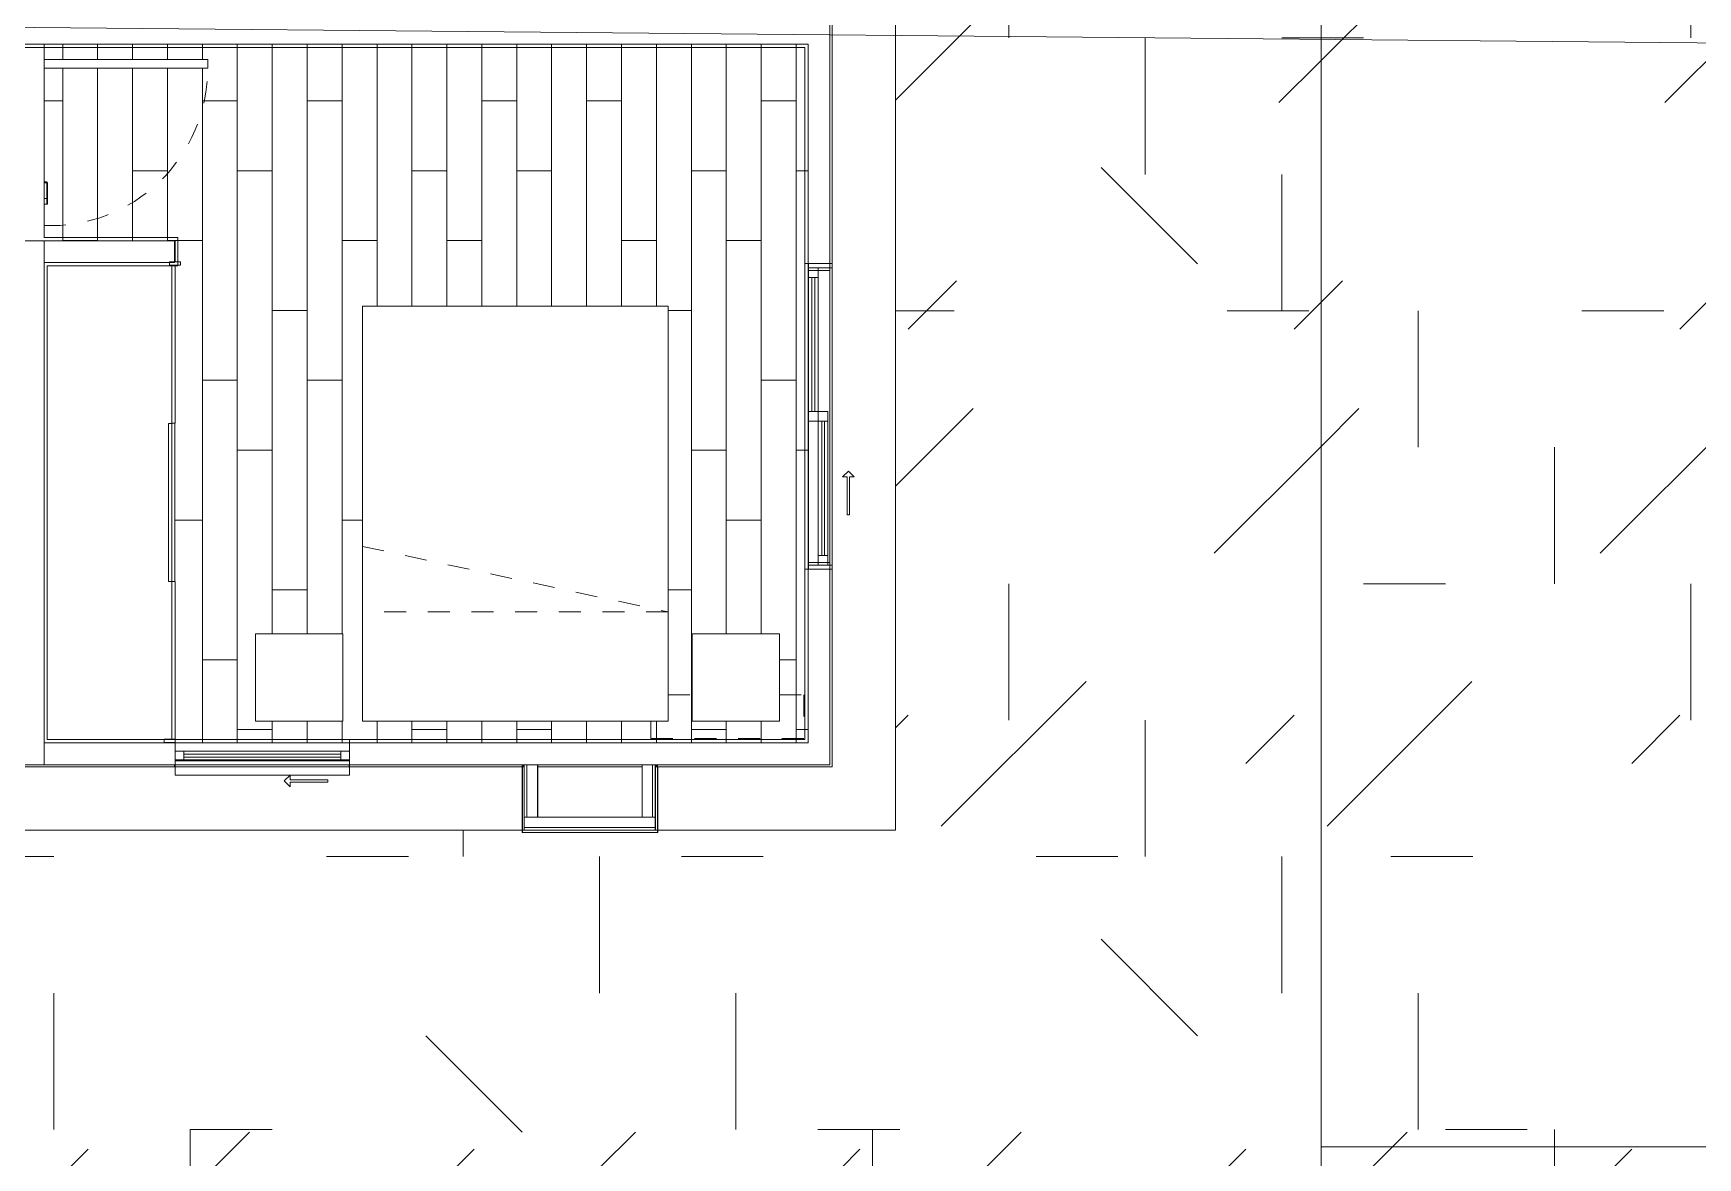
# Model space of a CAD drawing. Header units: metres. Extents: x 3856 to 4207, y -1118 to -691.
# Drawn here: x 3957.41 to 3965.03, y -982.63 to -977.48 of the extents above; entities that cross this region are included whole.
import ezdxf

# ---------------------------------------------------------------- set-up
doc = ezdxf.new("R2010")
doc.units = ezdxf.units.M
for name, pattern in [('Dash', [0.00635, 0.003175, -0.003175]), ('Derribado', [0.0048, 0.0032, -0.0016]), ('Trazo', [0.006, 0.003, -0.003])]:
    doc.linetypes.add(name, pattern=pattern)
for name, color, linetype, lineweight in [('_Hidden Lines_', 7, 'Trazo', 9), ('Casework', 7, 'Continuous', 9), ('Common Edges', 7, 'Continuous', 9), ('Detail Items', 7, 'Continuous', 9), ('Doors', 7, 'Continuous', 9), ('Floors', 7, 'Continuous', 9), ('Frame_Mullion', 7, 'Continuous', 9), ('Glass', 7, 'Continuous', 9), ('Linea de proyección', 7, 'Derribado', 9), ('Surface Pattern', 7, 'Continuous', 9), ('Text Notes', 7, 'Continuous', 9), ('Walls', 7, 'Continuous', 9), ('Windows', 7, 'Continuous', 9)]:
    doc.layers.add(name, color=color, linetype=linetype, lineweight=lineweight)
doc.layers.add('Cour_Roja_Punteada_1', color=1, linetype='Dash', lineweight=9, true_color=0xff0000)
doc.layers.add('ROA-E00-URB-A101-MASTER_PLAN cambio estaciomientos_dwg', color=7, linetype='Continuous', lineweight=9, true_color=0x767676)
pattern_1 = [(45, (0, 0), (-1.76776695, 0), [0.9375, -3.75]), (45, (1.25, 1.25), (-1.76776695, 0), [0.9375, -3.75]), (45, (2.5, -0.375), (-1.76776695, 0), [0.3125, -2.5]), (90, (2.5, 0.625), (-0.625, 0.625), [0.625, -2.5]), (315, (2.5, 1.25), (0, 3.5355339), [0.625, -3.75]), (0, (1.25, 1.25), (2.5, 2.5), [0.375, -1.25]), (0, (-1.875, 2.5), (2.5, 2.5), [0.375, -2.5])]

# ---------------------------------------------------------------- blocks, each defined once
blk = doc.blocks.new('EDIFICIO TIPO A_rvt-2-IMPLANTACIÓN - KIT COMERCIAL')
at = {"layer": 'Surface Pattern', "true_color": 0xdcf1d6}
h = blk.add_hatch(dxfattribs=at)
h.set_pattern_fill('FP_8', color=254, style=0, pattern_type=2)
h.set_pattern_definition(pattern_1)
h.paths.add_polyline_path([(3965.2814, -994.1273), (3965.3568, -994.1273), (3965.3568, -993.5273), (3965.2068, -993.5273), (3965.2068, -991.1273), (3965.3568, -991.1273), (3965.3568, -984.1273), (3973.5576, -984.1273), (3973.5576, -983.9773), (3974.3068, -983.9773), (3974.3068, -982.6773), (3974.4068, -982.6773), (3974.4068, -983.9773), (3975.1576, -983.9773), (3975.1576, -984.1273), (3983.3568, -984.1273), (3983.3568, -991.1273), (3983.5068, -991.1273), (3983.5068, -993.5273), (3983.3568, -993.5273), (3983.3568, -994.0273), (3985.3068, -994.0273), (3985.3068, -982.5773), (3963.3068, -982.5773), (3963.3068, -994.1273)])
at = {"layer": 'Floors'}
for p, q in [((3974.3068, -982.5773), (3963.3068, -982.5773)), ((3963.3068, -982.5773), (3963.3068, -994.1273))]:
    blk.add_line(p, q, dxfattribs=at)
blk = doc.blocks.new('EDIFICIO TIPO A_rvt-5-IMPLANTACIÓN - KIT COMERCIAL')
at = {"layer": 'Surface Pattern', "true_color": 0xdcf1d6}
h = blk.add_hatch(dxfattribs=at)
h.set_pattern_fill('FP_101', color=254, style=0, pattern_type=2)
h.set_pattern_definition(pattern_1)
h.paths.add_polyline_path([(3964.6003, -982.5773), (3974.3068, -982.5773), (3974.3068, -981.2773), (3973.5559, -981.2773), (3973.5559, -981.1273), (3965.3568, -981.1273), (3965.3551, -974.1273), (3965.2068, -974.1273), (3965.2068, -971.7273), (3965.3568, -971.7273), (3965.3568, -971.2273), (3963.3068, -971.2273), (3963.3068, -982.5773), (3963.439, -982.5773)])
h.paths.add_polyline_path([(3974.4068, -982.5773), (3985.3068, -982.5773), (3985.3068, -971.2273), (3985.4068, -971.2273), (3985.4068, -971.1273), (3983.3568, -971.1273), (3983.3568, -971.7273), (3983.5068, -971.7273), (3983.5068, -974.1273), (3983.3568, -974.1273), (3983.3568, -981.1273), (3975.1559, -981.1273), (3975.1559, -981.2773), (3974.4068, -981.2773), (3974.4068, -981.8192)])
at = {"layer": 'Floors'}
blk.add_line((3963.3068, -971.2273), (3963.3068, -982.5773), dxfattribs=at)
blk = doc.blocks.new('Multifuncional 2D - Closet 60x220cm-4041498-IMPLANTACIÓN - KIT COMERCIAL')
at = {"layer": '_Hidden Lines_'}
for p, q in [((-0.8578, -1.0866), (-0.8578, -0.5116)), ((-0.122, -0.4866), (0.6025, -0.4866)), ((1.3422, -0.4866), (1.3422, -1.0866)), ((1.3422, -1.0866), (-0.8578, -1.0866))]:
    blk.add_line(p, q, dxfattribs=at)
at = {"layer": 'Casework'}
for p, q in [((-0.8578, -0.5116), (-0.8578, -1.0866)), ((0.6025, -0.4866), (-0.122, -0.4866)), ((1.3422, -1.0866), (1.3422, -0.4866)), ((-0.8578, -1.0866), (1.3422, -1.0866))]:
    blk.add_line(p, q, dxfattribs=at)
blk = doc.blocks.new('COUR-VENTANA-DESLIZANTE_DOS_CUERPOS - 0_80 x 1_35cm-11785835-IMPLANTACIÓN - KIT COMERCIAL')
at = {"layer": 'Detail Items'}
for p, q in [((0.0999, -0.1246), (0.1269, -0.0976)), ((0.0999, -0.1246), (0.1269, -0.1516)), ((0.1269, -0.0976), (0.1269, -0.1196)), ((0.1269, -0.1196), (0.3, -0.1196)), ((0.1269, -0.1516), (0.1269, -0.1296)), ((0.3, -0.1296), (0.1269, -0.1296)), ((0.3, -0.1196), (0.3, -0.1296))]:
    blk.add_line(p, q, dxfattribs=at)
blk = doc.blocks.new('COUR-VENTANA-DESLIZANTE_DOS_CUERPOS - 1_40 x 1_35cm-11595978-IMPLANTACIÓN - KIT COMERCIAL')
at = {"layer": 'Detail Items'}
for p, q in [((0.2499, 0.0796), (0.2769, 0.1066)), ((0.2499, 0.0796), (0.2769, 0.0526)), ((0.2769, 0.1066), (0.2769, 0.0846)), ((0.45, 0.0846), (0.2769, 0.0846)), ((0.45, 0.0746), (0.45, 0.0846)), ((0.2769, 0.0746), (0.45, 0.0746)), ((0.2769, 0.0526), (0.2769, 0.0746))]:
    blk.add_line(p, q, dxfattribs=at)
blk = doc.blocks.new('COUR-PUERTA-SIMPLE - P-05 _ 80 cm x 210 cm-V187-IMPLANTACIÓN - KIT COMERCIAL')
at = {"layer": 'Detail Items'}
for p, q in [((0.34, -0.8), (0.34, -0.05)), ((0.34, -0.05), (0.34, -0.8)), ((0.38, -0.05), (0.38, -0.8)), ((0.38, -0.8), (0.38, -0.05)), ((0.38, -0.8), (0.34, -0.8)), ((0.34, -0.8), (0.38, -0.8))]:
    blk.add_line(p, q, dxfattribs=at)
at = {"layer": 'Doors'}
for p, q in [((-0.2827, -0.05), (-0.2827, -0.0622)), ((-0.2827, -0.0622), (-0.2827, -0.0654)), ((-0.27, -0.0622), (-0.2827, -0.0622)), ((-0.2827, -0.0622), (-0.2573, -0.0622)), ((-0.2827, -0.0622), (-0.2573, -0.0622)), ((-0.2827, -0.0654), (-0.27, -0.0654)), ((-0.27, -0.0622), (-0.1842, -0.0622)), ((-0.1842, -0.0622), (-0.27, -0.0622)), ((-0.27, -0.0654), (-0.27, -0.0622)), ((-0.27, -0.0622), (-0.27, -0.0654)), ((-0.27, -0.0654), (-0.1842, -0.0654)), ((-0.1842, -0.0654), (-0.27, -0.0654)), ((-0.2573, -0.0622), (-0.2573, -0.05)), ((-0.1842, -0.0622), (-0.1842, -0.05)), ((-0.1842, -0.05), (-0.1842, -0.0622)), ((-0.1811, -0.05), (-0.1811, -0.0623)), ((-0.1811, -0.0623), (-0.1811, -0.05))]:
    blk.add_line(p, q, dxfattribs=at)
at = {"layer": 'Doors', "flags": 128}
for points in [[(-0.1842, -0.0654), (-0.1835, -0.0653), (-0.1829, -0.0651), (-0.1823, -0.0647), (-0.1818, -0.0642), (-0.1814, -0.0636), (-0.1812, -0.063), (-0.1811, -0.0623)], [(-0.1811, -0.0623), (-0.1812, -0.063), (-0.1814, -0.0636), (-0.1818, -0.0642), (-0.1823, -0.0647), (-0.1829, -0.0651), (-0.1835, -0.0653), (-0.1842, -0.0654)]]:
    blk.add_lwpolyline(points, dxfattribs=at)
at = {"layer": 'Linea de proyección'}
blk.add_arc((0.34, -0.0789), 0.7211, 177.71276, 270, dxfattribs=at)
blk = doc.blocks.new('CLOSET 1 - ARAYA - CLOSET A-V195-IMPLANTACIÓN - KIT COMERCIAL')
at = {"layer": 'Casework'}
for p, q in [((-1.5675, 0.675), (-1.5825, 0.675)), ((-1.5825, 0.675), (-1.5825, 0.625)), ((-1.5825, 0.625), (-1.5675, 0.625)), ((-1.5675, 0.625), (-1.5675, 0.675)), ((-1.5675, 0.65), (-1.5675, 0.635)), ((-0.8443, 0.65), (-1.5675, 0.65)), ((-1.5675, 0.635), (-0.8443, 0.635)), ((-0.8443, 0.635), (-0.8443, 0.65)), ((-0.843, 0.635), (-0.843, 0.62)), ((-0.1198, 0.635), (-0.843, 0.635)), ((-0.843, 0.62), (-0.1198, 0.62)), ((0.6035, 0.65), (-0.1198, 0.65)), ((-0.1198, 0.65), (-0.1198, 0.635)), ((-0.1198, 0.635), (0.6035, 0.635)), ((-0.1198, 0.62), (-0.1198, 0.635)), ((0.6176, 0.65), (0.6026, 0.65)), ((0.6026, 0.65), (0.6026, 0.6)), ((0.6035, 0.635), (0.6035, 0.65)), ((0.6176, 0.6), (0.6176, 0.65)), ((0.6026, 0.6), (0.6176, 0.6))]:
    blk.add_line(p, q, dxfattribs=at)
blk = doc.blocks.new('Multifuncional 2D - Mesa Noche-4976159-IMPLANTACIÓN - KIT COMERCIAL')
at = {"layer": '_Hidden Lines_'}
for p, q in [((-0.4578, 1.0866), (-0.8578, 1.0866)), ((-0.8578, 1.0866), (-0.8578, 0.6866)), ((-0.4578, 0.6866), (-0.4578, 1.0866)), ((-0.8578, 0.6866), (-0.4578, 0.6866))]:
    blk.add_line(p, q, dxfattribs=at)
at = {"layer": 'Casework'}
for p, q in [((-0.8578, 1.0866), (-0.4578, 1.0866)), ((-0.8578, 0.6866), (-0.8578, 1.0866)), ((-0.4578, 1.0866), (-0.4578, 0.6866)), ((-0.4578, 0.6866), (-0.8578, 0.6866))]:
    blk.add_line(p, q, dxfattribs=at)
blk = doc.blocks.new('Cama 2D - COUR-ARQ-CAMA DOBLE - 2D-5365797-IMPLANTACIÓN - KIT COMERCIAL')
at = {"layer": '_Hidden Lines_'}
for p, q in [((1.0422, 1.0866), (-0.8578, 1.0866)), ((-0.8578, 1.0866), (-0.8578, -0.3134)), ((-0.0578, 1.0866), (-0.3578, -0.3134)), ((-0.3578, -0.3134), (-0.3578, 1.0866)), ((1.0422, -0.3134), (1.0422, 1.0866)), ((-0.8578, -0.3134), (1.0422, -0.3134))]:
    blk.add_line(p, q, dxfattribs=at)
at = {"layer": 'Casework'}
for p, q in [((-0.8578, 1.0866), (1.0422, 1.0866)), ((-0.8578, -0.3134), (-0.8578, 1.0866)), ((1.0422, 1.0866), (1.0422, -0.3134)), ((1.0422, -0.3134), (-0.8578, -0.3134))]:
    blk.add_line(p, q, dxfattribs=at)
blk = doc.blocks.new('EDIFICIO TIPO A_rvt-6-IMPLANTACIÓN - KIT COMERCIAL')
at = {"layer": 'Surface Pattern', "true_color": 0x808080}
h = blk.add_hatch(dxfattribs=at)
h.set_pattern_fill('FP_127', color=8, style=0, pattern_type=2)
h.set_pattern_definition([(270, (5997.702, -988.027), (0.16, 1e-17), []), (0, (5997.702, -988.027), (0.32, 0.32), [0.16, -1.12]), (0, (5997.862, -988.667), (0.32, 0.32), [0.16, -1.12])])
h.paths.add_polyline_path([(3958.9154, -980.7273), (3960.9568, -980.7273), (3960.9568, -977.5273), (3957.4568, -977.5273), (3957.4568, -977.5973), (3958.2068, -977.5973), (3958.2068, -977.6373), (3957.4568, -977.6373), (3957.4568, -978.4273), (3958.0568, -978.4273), (3958.064, -978.5248), (3958.0818, -978.5273), (3958.0732, -978.5398), (3958.0568, -978.5398), (3958.0568, -980.7273), (3958.8257, -980.7273)])
h.paths.add_polyline_path([(3955.7568, -980.7273), (3955.7568, -978.4273), (3956.2568, -978.4273), (3956.2568, -977.5873), (3955.4068, -977.5873), (3955.4068, -977.5473), (3956.2568, -977.5473), (3956.2568, -977.5273), (3952.4068, -977.5273), (3952.4068, -980.7273), (3954.6139, -980.7273)])
h.paths.add_polyline_path([(3960.8257, -980.6273), (3960.4257, -980.6273), (3960.4257, -980.2273), (3960.8257, -980.2273)])
h.paths.add_polyline_path([(3958.4257, -980.6273), (3958.4257, -980.2273), (3958.8257, -980.2273), (3958.8257, -980.6273)])
h.paths.add_polyline_path([(3959.9477, -980.6273), (3958.9154, -980.6273), (3958.9154, -978.7273), (3960.3154, -978.7273), (3960.3154, -980.6273)])
h.paths.add_polyline_path([(3952.9273, -980.5597), (3952.5273, -980.5597), (3952.5273, -980.1597), (3952.9273, -980.1597), (3952.9273, -980.37)])
h.paths.add_polyline_path([(3953.3791, -980.0597), (3952.5273, -980.0597), (3952.5273, -978.4597), (3954.4273, -978.4597), (3954.4273, -980.0597)])
h.paths.add_polyline_path([(3956.3568, -978.4273), (3957.3568, -978.4273), (3957.3568, -976.2273), (3957.4568, -976.2273), (3957.4568, -977.4273), (3960.9568, -977.4273), (3960.9568, -969.2273), (3957.4568, -969.2273), (3957.4568, -971.7123), (3957.5918, -971.7123), (3957.5918, -973.5123), (3957.4568, -973.5123), (3957.4568, -973.6273), (3954.9818, -973.6273), (3954.9818, -973.6473), (3955.9318, -973.6473), (3955.9318, -973.6873), (3954.9818, -973.6873), (3954.9818, -974.9273), (3956.2568, -974.9273), (3956.2568, -974.6273), (3956.3568, -974.6273), (3956.3568, -978.0898)])
h.paths.add_polyline_path([(3952.9273, -978.3597), (3952.5273, -978.3597), (3952.5273, -977.9597), (3952.9273, -977.9597)])
h.paths.add_polyline_path([(3954.5559, -977.4273), (3955.6568, -977.4273), (3955.6568, -975.1403), (3954.5568, -975.1403), (3954.5568, -975.1253), (3955.6568, -975.1253), (3955.6568, -975.0273), (3954.5559, -975.0273), (3954.5559, -977.4253)])
h.paths.add_polyline_path([(3958.7068, -973.9273), (3958.7068, -973.2273), (3960.3068, -973.2273), (3960.3068, -973.9273), (3959.9477, -973.9273)])
h.paths.add_polyline_path([(3960.8702, -971.6181), (3960.0702, -971.6181), (3960.0702, -970.1034), (3959.3702, -970.1034), (3959.3702, -969.3034), (3960.8702, -969.3034), (3960.8702, -970.1034)])
h.paths.add_polyline_path([(3959.3702, -971.1273), (3958.8254, -971.1273), (3958.8254, -970.6273), (3959.4254, -970.6273), (3959.4254, -971.1273)])
at = {"layer": 'Surface Pattern', "true_color": 0xdcf1d6}
h = blk.add_hatch(dxfattribs=at)
h.set_pattern_fill('FP_101', color=254, style=0, pattern_type=2)
h.set_pattern_definition(pattern_1)
h.paths.add_polyline_path([(3963.3068, -982.6773), (3963.3068, -971.2273), (3963.4068, -971.2273), (3963.4068, -971.1273), (3961.3568, -971.1273), (3961.3568, -971.7273), (3961.5068, -971.7273), (3961.5068, -974.1273), (3961.3568, -974.1273), (3961.3568, -981.1273), (3953.1559, -981.1273), (3953.1559, -981.2773), (3952.4068, -981.2773), (3952.4068, -982.5773), (3952.3068, -982.5773), (3952.3068, -981.2773), (3951.5559, -981.2773), (3951.5559, -981.1273), (3943.3568, -981.1273), (3943.3551, -974.1273), (3943.2068, -974.1273), (3943.2068, -971.7273), (3943.3568, -971.7273), (3943.3568, -971.2273), (3941.3068, -971.2273), (3941.3068, -982.6773), (3959.9477, -982.6773)])
at = {"layer": 'Common Edges'}
for p, q in [((3959.6468, -980.8373), (3959.6468, -980.8323)), ((3959.6693, -980.8273), (3959.6693, -981.0673)), ((3960.2443, -980.8273), (3960.2443, -981.0673)), ((3960.2668, -980.8323), (3960.2668, -980.8373)), ((3960.2568, -981.1148), (3959.6568, -981.1148))]:
    blk.add_line(p, q, dxfattribs=at)
at = {"layer": 'Cour_Roja_Punteada_1'}
for p, q in [((3960.3154, -980.5073), (3960.4257, -980.5073)), ((3960.8257, -980.5073), (3960.9368, -980.5073)), ((3960.9368, -980.5073), (3960.9368, -980.7073)), ((3960.2368, -980.7073), (3960.2368, -980.6273)), ((3960.9368, -980.7073), (3960.2368, -980.7073))]:
    blk.add_line(p, q, dxfattribs=at)
at = {"layer": 'Floors'}
for p, q in [((3961.3568, -975.4273), (3961.3568, -981.1273)), ((3960.9568, -977.5273), (3957.4568, -977.5273)), ((3960.9568, -980.7273), (3960.9568, -977.5273)), ((3957.4568, -978.4273), (3958.0568, -978.4273)), ((3958.0568, -978.4273), (3958.0568, -978.5248)), ((3958.0568, -980.7273), (3960.9568, -980.7273)), ((3959.6568, -981.1273), (3956.3568, -981.1273)), ((3961.3568, -981.1273), (3960.2584, -981.1273))]:
    blk.add_line(p, q, dxfattribs=at)
at = {"layer": 'Walls'}
for p, q in [((3961.0568, -976.8273), (3961.0568, -978.5323)), ((3961.0568, -978.5323), (3961.0568, -976.8273)), ((3961.0668, -976.8273), (3961.0668, -978.5323)), ((3961.0668, -978.5323), (3961.0668, -976.8273)), ((3960.9418, -977.5423), (3957.3418, -977.5423)), ((3957.4568, -977.5273), (3957.3568, -977.5273)), ((3957.3568, -977.5273), (3960.9418, -977.5273)), ((3957.4568, -977.5273), (3957.4568, -978.4123)), ((3960.9418, -977.5273), (3957.4568, -977.5273)), ((3957.4568, -977.5423), (3960.9418, -977.5423)), ((3960.9568, -977.5273), (3960.9418, -977.5273)), ((3960.9418, -977.5273), (3960.9568, -977.5273)), ((3960.9418, -980.7123), (3960.9418, -977.5423)), ((3960.9418, -977.5423), (3960.9418, -980.7123)), ((3960.9568, -980.7123), (3960.9568, -977.5273)), ((3960.9568, -977.5273), (3960.9568, -980.7123)), ((3957.4568, -978.4273), (3957.3568, -978.4273)), ((3957.4568, -978.4123), (3958.0551, -978.4123)), ((3958.0551, -978.4123), (3957.4568, -978.4123)), ((3957.4568, -978.4273), (3958.0551, -978.4273)), ((3958.0551, -978.4273), (3957.4568, -978.4273)), ((3958.0551, -978.4123), (3958.0701, -978.4123)), ((3958.0701, -978.4123), (3958.0551, -978.4123)), ((3958.0551, -978.4273), (3958.0551, -978.5248)), ((3958.0551, -978.5273), (3958.0551, -978.4273)), ((3958.0701, -978.4123), (3958.0701, -978.5423)), ((3958.0701, -978.5248), (3958.0701, -978.4123)), ((3957.4568, -980.7123), (3957.4568, -978.5273)), ((3957.4718, -978.5273), (3957.4568, -978.5273)), ((3957.4718, -978.5273), (3958.0551, -978.5273)), ((3958.0551, -978.5423), (3957.4718, -978.5423)), ((3957.4718, -978.5423), (3957.4718, -980.7123)), ((3958.0551, -978.5423), (3958.0701, -978.5423)), ((3958.0701, -978.5423), (3958.0568, -978.5423)), ((3960.9418, -979.9323), (3960.9418, -978.5323)), ((3960.9418, -978.5323), (3960.9418, -979.9323)), ((3960.9418, -978.5323), (3960.9568, -978.5323)), ((3960.9418, -978.5323), (3960.9568, -978.5323)), ((3960.9568, -979.9323), (3960.9568, -978.5323)), ((3960.9568, -978.5323), (3960.9568, -979.9323)), ((3961.0568, -979.9323), (3961.0568, -978.5323)), ((3961.0568, -978.5323), (3961.0568, -979.9323)), ((3961.0568, -978.5323), (3961.0668, -978.5323)), ((3961.0568, -979.9323), (3961.0568, -978.5323)), ((3961.0568, -978.5323), (3961.0568, -979.9323)), ((3961.0568, -978.5323), (3961.0668, -978.5323)), ((3961.0668, -979.9323), (3961.0668, -978.5323)), ((3961.0668, -978.5323), (3961.0668, -979.9323)), ((3961.0668, -979.9323), (3961.0668, -978.5323)), ((3961.0668, -978.5323), (3961.0668, -979.9323)), ((3960.9568, -979.9323), (3960.9418, -979.9323)), ((3960.9418, -979.9323), (3960.9568, -979.9323)), ((3961.0568, -980.8273), (3961.0568, -979.9323)), ((3961.0568, -979.9323), (3961.0568, -980.8273)), ((3961.0568, -979.9323), (3961.0668, -979.9323)), ((3961.0668, -979.9323), (3961.0568, -979.9323)), ((3961.0668, -980.8373), (3961.0668, -979.9323)), ((3961.0668, -979.9323), (3961.0668, -980.8373)), ((3957.4568, -980.7123), (3957.4568, -980.7273)), ((3960.9568, -980.7273), (3957.4568, -980.7273)), ((3957.4718, -980.7123), (3960.9418, -980.7123)), ((3958.8568, -980.7123), (3958.0568, -980.7123)), ((3958.0568, -980.7123), (3958.8568, -980.7123)), ((3960.9418, -980.7123), (3958.0568, -980.7123)), ((3958.0568, -980.7273), (3960.9568, -980.7273)), ((3958.8568, -980.7273), (3958.0568, -980.7273)), ((3958.0568, -980.7273), (3958.8568, -980.7273)), ((3958.8568, -980.7273), (3958.8568, -980.7123)), ((3958.8568, -980.7123), (3958.8568, -980.7273)), ((3960.9568, -980.7123), (3960.9568, -980.7273)), ((3960.9568, -980.7273), (3960.9568, -980.7123)), ((3958.0568, -980.8273), (3957.3568, -980.8273)), ((3957.3568, -980.8273), (3958.0568, -980.8273)), ((3958.0568, -980.8373), (3957.3568, -980.8373)), ((3957.3568, -980.8373), (3958.0568, -980.8373)), ((3958.8568, -980.8273), (3958.0568, -980.8273)), ((3958.0568, -980.8273), (3958.8568, -980.8273)), ((3958.0568, -980.8373), (3958.0568, -980.8273)), ((3958.0568, -980.8373), (3958.0568, -980.8273)), ((3958.8551, -980.8273), (3958.0568, -980.8273)), ((3958.0568, -980.8273), (3958.8551, -980.8273)), ((3958.0568, -980.8373), (3958.0568, -980.8273)), ((3958.0568, -980.8373), (3958.0568, -980.8273)), ((3958.0568, -980.8273), (3958.0568, -980.8373)), ((3958.0568, -980.8373), (3958.0568, -980.8273)), ((3958.8568, -980.8373), (3958.0568, -980.8373)), ((3958.0568, -980.8373), (3958.8568, -980.8373)), ((3958.8551, -980.8373), (3958.0568, -980.8373)), ((3958.0568, -980.8373), (3958.8551, -980.8373)), ((3958.8551, -980.8273), (3958.8551, -980.8373)), ((3958.8551, -980.8373), (3958.8551, -980.8273)), ((3958.8568, -980.8273), (3959.6484, -980.8273)), ((3959.6484, -980.8273), (3958.8568, -980.8273)), ((3958.8568, -980.8373), (3958.8568, -980.8273)), ((3958.8568, -980.8273), (3958.8568, -980.8373)), ((3958.8568, -980.8273), (3958.8568, -980.8373)), ((3958.8568, -980.8373), (3958.8568, -980.8273)), ((3958.8568, -980.8373), (3959.6484, -980.8373)), ((3959.6484, -980.8373), (3958.8568, -980.8373)), ((3959.6484, -980.8273), (3959.6484, -980.8323)), ((3959.6484, -980.8323), (3959.6484, -980.8273)), ((3959.6484, -980.8323), (3959.6584, -980.8323)), ((3959.6584, -980.8323), (3959.6484, -980.8323)), ((3959.6484, -980.8373), (3959.6484, -981.1373)), ((3959.6484, -981.1373), (3959.6484, -980.8373)), ((3959.7184, -980.8273), (3959.7184, -981.0673)), ((3960.2584, -980.8273), (3960.2584, -981.0673)), ((3960.2584, -981.1273), (3960.2584, -980.8273)), ((3960.2584, -980.8273), (3960.2684, -980.8273)), ((3960.2684, -980.8273), (3960.2584, -980.8273)), ((3960.2684, -980.8273), (3961.0568, -980.8273)), ((3961.0568, -980.8273), (3960.2684, -980.8273)), ((3960.2684, -981.1373), (3960.2684, -980.8373)), ((3960.2684, -980.8373), (3960.2684, -981.1373)), ((3960.2684, -980.8373), (3961.0568, -980.8373)), ((3961.0568, -980.8373), (3960.2684, -980.8373)), ((3961.0668, -980.8373), (3961.0568, -980.8373)), ((3961.0568, -980.8373), (3961.0668, -980.8373)), ((3960.2584, -981.0673), (3960.2584, -981.1273)), ((3959.6584, -981.1373), (3959.6484, -981.1373)), ((3959.6484, -981.1373), (3959.6584, -981.1373)), ((3959.6584, -981.1373), (3960.2584, -981.1373)), ((3960.2584, -981.1373), (3959.6584, -981.1373)), ((3960.2684, -981.1373), (3960.2584, -981.1373)), ((3960.2584, -981.1373), (3960.2684, -981.1373))]:
    blk.add_line(p, q, dxfattribs=at)
at = {"layer": 'Walls', "lineweight": 18}
for p, q in [((3961.0568, -976.8273), (3961.0568, -978.5323)), ((3961.0668, -978.5323), (3961.0668, -976.8273)), ((3961.0568, -978.5323), (3961.0568, -979.9323)), ((3961.0668, -979.9323), (3961.0668, -978.5323)), ((3961.0568, -979.9323), (3961.0568, -980.8273)), ((3961.0668, -980.8373), (3961.0668, -979.9323)), ((3958.0551, -980.8273), (3957.3551, -980.8273)), ((3957.3551, -980.8373), (3958.0551, -980.8373)), ((3958.8551, -980.8273), (3958.0551, -980.8273)), ((3958.0551, -980.8273), (3958.0551, -980.8373)), ((3958.0551, -980.8373), (3958.0551, -980.8273)), ((3958.0551, -980.8373), (3958.8551, -980.8373)), ((3958.8551, -980.8373), (3958.8551, -980.8273)), ((3959.6468, -980.8273), (3958.8568, -980.8273)), ((3958.8568, -980.8273), (3958.8568, -980.8373)), ((3958.8568, -980.8373), (3959.6468, -980.8373)), ((3959.6468, -980.8323), (3959.6468, -980.8273)), ((3959.6568, -980.8323), (3959.6468, -980.8323)), ((3959.6468, -980.8373), (3959.6468, -981.1373)), ((3959.7168, -980.8273), (3959.6568, -980.8273)), ((3959.6568, -980.8273), (3959.6568, -981.0673)), ((3959.6568, -981.1273), (3959.6568, -980.8323)), ((3959.7168, -981.0673), (3959.7168, -980.8273)), ((3960.2568, -980.8273), (3960.1968, -980.8273)), ((3960.1968, -980.8273), (3960.1968, -981.0673)), ((3960.2568, -981.0673), (3960.2568, -980.8273)), ((3960.2568, -980.8323), (3960.2568, -981.1273)), ((3960.2668, -980.8323), (3960.2568, -980.8323)), ((3961.0568, -980.8273), (3960.2668, -980.8273)), ((3960.2668, -980.8273), (3960.2668, -980.8323)), ((3960.2668, -981.1273), (3960.2668, -980.8373)), ((3960.2668, -980.8373), (3961.0568, -980.8373)), ((3961.0568, -980.8373), (3961.0668, -980.8373)), ((3960.2568, -981.0673), (3959.6568, -981.0673)), ((3959.6568, -981.0673), (3959.6568, -981.1273)), ((3959.6568, -981.0673), (3959.7168, -981.0673)), ((3960.1968, -981.0673), (3960.2568, -981.0673)), ((3960.2568, -981.1273), (3960.2568, -981.0673)), ((3959.6468, -981.1373), (3959.6568, -981.1373)), ((3959.6568, -981.1273), (3960.2568, -981.1273)), ((3960.2568, -981.1273), (3959.6568, -981.1273)), ((3959.6568, -981.1373), (3960.2668, -981.1373)), ((3960.2668, -981.1373), (3960.2668, -981.1273))]:
    blk.add_line(p, q, dxfattribs=at)
at = {"layer": 'Casework', "lineweight": 9}
for name, p, rotation in [('Multifuncional 2D - Closet 60x220cm-4041498-IMPLANTACIÓN - KIT COMERCIAL', (3958.5433, -979.3851), 269.999999999999), ('CLOSET 1 - ARAYA - CLOSET A-V195-IMPLANTACIÓN - KIT COMERCIAL', (3957.4068, -980.1073), 269.999999999999), ('Cama 2D - COUR-ARQ-CAMA DOBLE - 2D-5365797-IMPLANTACIÓN - KIT COMERCIAL', (3960.002, -979.7696), 89.99999999997782), ('Multifuncional 2D - Mesa Noche-4976159-IMPLANTACIÓN - KIT COMERCIAL', (3959.5122, -979.7696), 89.99999999997782), ('Multifuncional 2D - Mesa Noche-4976159-IMPLANTACIÓN - KIT COMERCIAL', (3961.5122, -979.7696), 89.99999999997782)]:
    blk.add_blockref(name, p, dxfattribs=dict(at, rotation=rotation))
at = {"layer": 'Doors', "lineweight": 9, "rotation": 89.99999999999902}
blk.add_blockref('COUR-PUERTA-SIMPLE - P-05 _ 80 cm x 210 cm-V187-IMPLANTACIÓN - KIT COMERCIAL', (3957.4068, -977.9773), dxfattribs=at)
at = {"layer": 'Windows', "lineweight": 9, "rotation": 269.999999999993}
blk.add_blockref('COUR-VENTANA-DESLIZANTE_DOS_CUERPOS - 1_40 x 1_35cm-11595978-IMPLANTACIÓN - KIT COMERCIAL', (3961.0618, -979.2323), dxfattribs=at)
at = {"layer": 'Windows', "lineweight": 9}
blk.add_blockref('COUR-VENTANA-DESLIZANTE_DOS_CUERPOS - 0_80 x 1_35cm-11785835-IMPLANTACIÓN - KIT COMERCIAL', (3958.4568, -980.7773), dxfattribs=at)
blk = doc.blocks.new('ROA-E00-URB-A101-MASTER_PLAN cambio estaciomientos_dwg_COUR-ARQ-VENTANA_DESLIZANTE_TRES_CUERPOS_V2C_1 - 1_35 X 0_80 cm-6361201-Master Plan - Etapa 1-7986499-IMPLANTACIÓN - KIT COMERCIAL')
at = {"layer": 'Frame_Mullion'}
for p, q in [((0.36, 0.0127), (-0.36, 0.0127)), ((0.4, -0.05), (-0.4, -0.05)), ((0.36, -0.0317), (-0.36, -0.0317))]:
    blk.add_line(p, q, dxfattribs=at)
at = {"layer": 'Frame_Mullion', "flags": 128}
blk.add_lwpolyline([(-0.4, 0.05), (-0.4, -0.05), (-0.4, -0.0317), (-0.36, -0.0317), (-0.36, 0.0127), (-0.3918, 0.0127), (-0.4, 0.0127)], dxfattribs=at)
blk.add_lwpolyline([(0.4, 0.0127), (0.3682, 0.0127), (0.36, 0.0127), (0.36, -0.0317), (0.4, -0.0317)], close=True, dxfattribs=at)
at = {"layer": 'Glass', "flags": 128}
blk.add_lwpolyline([(-0.36, -0.0148), (-0.36, -0.0021), (0.36, -0.0021), (0.36, -0.0148)], close=True, dxfattribs=at)
at = {"layer": 'Windows'}
for p, q in [((-0.4, -0.0273), (0.4, -0.0273)), ((-0.4, -0.0303), (0.4, -0.0303))]:
    blk.add_line(p, q, dxfattribs=at)
at = {"layer": 'Windows', "flags": 128}
blk.add_lwpolyline([(0.4, -0.05), (0.4, -0.0973), (-0.4, -0.0973), (-0.4, -0.05)], dxfattribs=at)
blk = doc.blocks.new('ROA-E00-URB-A101-MASTER_PLAN cambio estaciomientos_dwg_COUR-VENTANA-DESLIZANTE_DOS_CUERPOS - 1_40 x 1_35cm-11433063-Master Plan - Etapa 1-7986501-IMPLANTACIÓN - KIT COMERCIAL')
at = {"layer": 'Detail Items', "flags": 128}
blk.add_lwpolyline([(0.2769, 0.0526), (0.2499, 0.0796), (0.2769, 0.1066), (0.2769, 0.0846), (0.45, 0.0846), (0.45, 0.0746), (0.2769, 0.0746)], close=True, dxfattribs=at)
at = {"layer": 'Frame_Mullion'}
blk.add_line((-0.0222, -0.1029), (-0.6365, -0.1029), dxfattribs=at)
at = {"layer": 'Frame_Mullion', "flags": 128}
for points in [[(-0.7, 0.005), (-0.6809, 0.005), (-0.6809, -0.1029), (-0.6683, -0.1029)], [(-0.6365, -0.0585), (-0.6683, -0.0585), (-0.6683, -0.005), (-0.7, -0.005), (-0.6683, -0.005), (0.6682, -0.005)], [(-0.7, -0.1029), (-0.6365, -0.1029), (-0.6365, -0.0585), (-0.0222, -0.0585), (0.0222, -0.0585), (-0.0222, -0.0585), (-0.0222, -0.1029), (0.0222, -0.1029), (0.0222, -0.0585), (0.0222, -0.014), (0.6365, -0.014)], [(-0.6683, -0.005), (-0.6683, -0.1029), (-0.6365, -0.1029), (-0.6365, -0.0585), (-0.6809, -0.0585)], [(0.6365, -0.0585), (0.0222, -0.0585), (-0.0222, -0.0585), (-0.0222, -0.014), (-0.0222, -0.1029), (0.0222, -0.1029), (0.0222, -0.014), (-0.0222, -0.014), (0.0222, -0.014)], [(0.6809, -0.014), (0.6809, -0.0585), (0.6365, -0.0585), (0.6365, -0.014), (0.6809, -0.014), (0.6365, -0.014), (0.6365, -0.0585), (0.6809, -0.0585)], [(0.7, -0.005), (0.6682, -0.005), (0.6682, -0.1029)], [(0.0222, -0.1029), (0.6682, -0.1029), (0.7, -0.1029)]]:
    blk.add_lwpolyline(points, dxfattribs=at)
blk.add_lwpolyline([(0.6809, 0.005), (0.6809, -0.1029), (0.6682, -0.1029), (0.6682, -0.005), (0.7, -0.005), (0.7, 0.005)], close=True, dxfattribs=at)
at = {"layer": 'Glass', "flags": 128}
for points in [[(-0.0222, -0.0744), (-0.6365, -0.0744), (-0.6365, -0.0871), (-0.0222, -0.0871)], [(0.0222, -0.0426), (0.6365, -0.0426), (0.6365, -0.0299), (0.0222, -0.0299)]]:
    blk.add_lwpolyline(points, close=True, dxfattribs=at)
blk = doc.blocks.new('ROA-E00-URB-A101-MASTER_PLAN cambio estaciomientos_dwg_ROA-E01-ARQ-R23_rvt-6-Master Plan - Etapa 1-7986604-IMPLANTACIÓN - KIT COMERCIAL')
at = {"layer": 'Walls'}
for p, q in [((978.5323, 3961.0568), (978.5323, 3961.0668)), ((980.8273, 3960.1968), (980.8273, 3959.7184)), ((980.8373, 3959.7184), (980.8373, 3960.1968)), ((980.8373, 3958.8568), (980.8373, 3959.6568)), ((978.4273, 3958.0551), (978.5248, 3958.0551))]:
    blk.add_line(p, q, dxfattribs=at)
at = {"layer": 'Walls', "flags": 128}
for points in [[(976.8273, 3961.0568), (978.5323, 3961.0568), (978.5323, 3961.0668), (976.8273, 3961.0668)], [(980.8273, 3958.0568), (980.8273, 3957.3568), (980.8373, 3957.3568), (980.8373, 3958.0568)]]:
    blk.add_lwpolyline(points, close=True, dxfattribs=at)
for points in [[(979.9323, 3961.0668), (978.5323, 3961.0668), (979.9323, 3961.0668), (979.9323, 3961.0568)], [(980.8373, 3960.2584), (980.8373, 3961.0668), (980.8273, 3961.0668), (979.9323, 3961.0668), (979.9323, 3961.0568), (980.8273, 3961.0568), (980.8273, 3960.2584)], [(980.8273, 3959.6568), (980.8273, 3958.8568), (980.8373, 3958.8568)]]:
    blk.add_lwpolyline(points, dxfattribs=at)
blk.add_blockref('ROA-E00-URB-A101-MASTER_PLAN cambio estaciomientos_dwg_COUR-VENTANA-DESLIZANTE_DOS_CUERPOS - 1_40 x 1_35cm-11433063-Master Plan - Etapa 1-7986501-IMPLANTACIÓN - KIT COMERCIAL', (979.2323, 3961.0618))
at = {"rotation": 89.99999999999946}
blk.add_blockref('ROA-E00-URB-A101-MASTER_PLAN cambio estaciomientos_dwg_COUR-ARQ-VENTANA_DESLIZANTE_TRES_CUERPOS_V2C_1 - 1_35 X 0_80 cm-6361201-Master Plan - Etapa 1-7986499-IMPLANTACIÓN - KIT COMERCIAL', (980.7773, 3958.4568), dxfattribs=at)
blk = doc.blocks.new('ROA-E00-URB-A101-MASTER_PLAN cambio estaciomientos_dwg_ROA-E01-EST-R23_rvt-6-Master Plan - Etapa 1-7986868-IMPLANTACIÓN - KIT COMERCIAL')
at = {"layer": 'Common Edges'}
for p, q in [((978.4273, 3957.4568), (978.5273, 3957.4568)), ((980.7273, 3957.4568), (980.8273, 3957.4568))]:
    blk.add_line(p, q, dxfattribs=at)
at = {"layer": 'Walls'}
for p, q in [((980.8273, 3960.2584), (980.8273, 3960.9568)), ((980.8273, 3959.7184), (980.8273, 3960.1968)), ((978.5248, 3958.0551), (978.4273, 3958.0551))]:
    blk.add_line(p, q, dxfattribs=at)
at = {"layer": 'Walls', "flags": 128}
for points in [[(978.5323, 3960.9568), (978.5323, 3961.0568), (976.8273, 3961.0568), (976.8273, 3960.9568)], [(980.8273, 3960.9568), (980.8273, 3961.0568), (979.9323, 3961.0568), (979.9323, 3960.9568)], [(980.7273, 3958.8568), (980.8273, 3958.8568), (980.8273, 3959.6568)], [(980.8273, 3957.3568), (980.8273, 3957.4568), (980.8273, 3958.0568), (980.7273, 3958.0568)]]:
    blk.add_lwpolyline(points, dxfattribs=at)
blk = doc.blocks.new('ROA-E00-URB-A101-MASTER_PLAN cambio estaciomientos_dwg-7942325-IMPLANTACIÓN - KIT COMERCIAL')
for name in ['ROA-E00-URB-A101-MASTER_PLAN cambio estaciomientos_dwg_ROA-E01-EST-R23_rvt-6-Master Plan - Etapa 1-7986868-IMPLANTACIÓN - KIT COMERCIAL', 'ROA-E00-URB-A101-MASTER_PLAN cambio estaciomientos_dwg_ROA-E01-ARQ-R23_rvt-6-Master Plan - Etapa 1-7986604-IMPLANTACIÓN - KIT COMERCIAL']:
    blk.add_blockref(name, (0, 0))

msp = doc.modelspace()

# ---------------------------------------------------------------- linework, layer by layer
at = {"layer": 'Text Notes'}
msp.add_line((4059.636, -978.3932), (3869.42, -976.6409), dxfattribs=at)

# ---------------------------------------------------------------- block references
at = {"lineweight": 5}
for name in ['EDIFICIO TIPO A_rvt-6-IMPLANTACIÓN - KIT COMERCIAL', 'EDIFICIO TIPO A_rvt-5-IMPLANTACIÓN - KIT COMERCIAL', 'EDIFICIO TIPO A_rvt-2-IMPLANTACIÓN - KIT COMERCIAL']:
    msp.add_blockref(name, (0, 0), dxfattribs=at)
at = {"layer": 'ROA-E00-URB-A101-MASTER_PLAN cambio estaciomientos_dwg', "color": 7, "rotation": 269.9999999999999}
msp.add_blockref('ROA-E00-URB-A101-MASTER_PLAN cambio estaciomientos_dwg-7942325-IMPLANTACIÓN - KIT COMERCIAL', (0, 0), dxfattribs=at)

doc.saveas('drawing.dxf')
